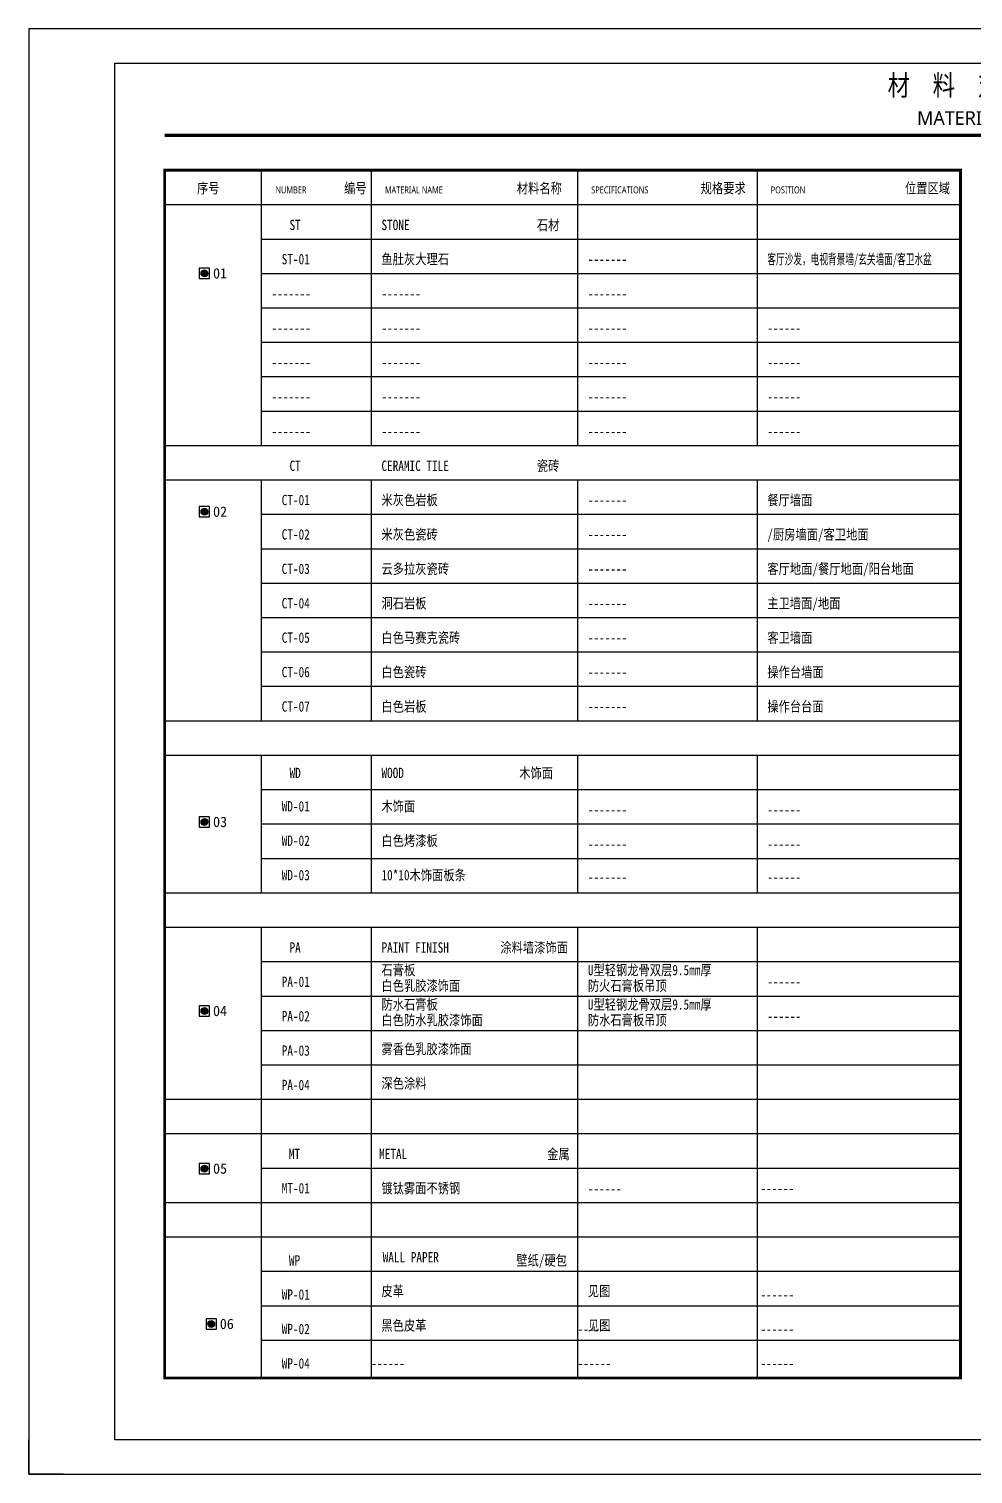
# Paper-space layout '布局' of a CAD drawing. Header units: millimetres. Extents: x -7887 to 894, y 542 to 1297.
# Drawn here: x -2494.6 to -2220.1, y 542.3 to 962.3 of the extents above; entities that cross this region are included whole.
import ezdxf
from ezdxf.enums import TextEntityAlignment as Align

# ---------------------------------------------------------------- set-up
doc = ezdxf.new("R2010")
doc.units = ezdxf.units.MM
doc.header["$LTSCALE"] = 10
for name, color, linetype in [('008-顶面文字标注', 3, 'Continuous'), ('ID_Anno_Dims', 3, 'Continuous'), ('ID_Elev_Pen 8', 8, 'Continuous'), ('Lm-text', 2, 'Continuous'), ('NW-01-尺寸标注', 252, 'Continuous'), ('T-TTLB-1', 1, 'Continuous'), ('Tk-line', 2, 'Continuous')]:
    doc.layers.add(name, color=color, linetype=linetype)
doc.layers.add('TXT【文字】', color=42, linetype='Continuous', lineweight=0)
doc.styles.add('!PYH.V2008_note', font='')
doc.styles.add('宋体', font='', dxfattribs={"width": 0.8})
doc.styles.add('黑体', font='', dxfattribs={"width": 0.8, "height": 3})
doc.styles.get('!PYH.V2008_note').set_extended_font_data('SimSun')
doc.styles.get('宋体').set_extended_font_data('SimSun')
doc.styles.get('黑体').set_extended_font_data('Microsoft YaHei')

# ---------------------------------------------------------------- blocks, each defined once
blk = doc.blocks.new('A$C68CF184B')
at = {"layer": 'Lm-text', "ltscale": 0.5}
h = blk.add_hatch(color=1, dxfattribs=at)
edge = h.paths.add_edge_path()
edge.add_arc((0, 0), 1, 0, 360)
at = {"layer": 'Lm-text', "color": 1, "ltscale": 0.5}
blk.add_circle((0, 0), 1, dxfattribs=at)
at = {"layer": 'Tk-line', "color": 7, "ltscale": 0.5}
blk.add_lwpolyline([(-1.5, -1.5), (1.5, -1.5), (1.5, 1.5), (-1.5, 1.5)], close=True, dxfattribs=at)
blk = doc.blocks.new('*U320')
at = {"color": 0}
blk.add_blockref('A$C68CF184B', (0, 0), dxfattribs=at)
blk = doc.blocks.new('11111')
at = {"layer": 'ID_Anno_Dims', "color": 8}
blk.add_lwpolyline([(3197.32, 5729.96), (3187.32, 5729.96), (3187.32, 5739.96)], dxfattribs=at)
at = {"layer": 'T-TTLB-1'}
blk.add_lwpolyline([(3212.32, 6139.96), (3711.32, 6139.96), (3711.32, 5739.96), (3212.32, 5739.96)], close=True, dxfattribs=at)

psp = doc.layouts.new('布局')

# ---------------------------------------------------------------- linework, layer by layer
at = {"color": 147}
for p, q in [((-2455.106, 911.216), (-2223.772, 911.216)), ((-2427.068, 901.216), (-2223.772, 901.216)), ((-2427.068, 891.216), (-2223.772, 891.216)), ((-2427.068, 881.216), (-2223.772, 881.216)), ((-2427.068, 871.216), (-2223.772, 871.216)), ((-2427.068, 861.216), (-2223.772, 861.216)), ((-2427.068, 851.216), (-2223.772, 851.216)), ((-2455.106, 841.216), (-2223.772, 841.216)), ((-2427.068, 841.216), (-2223.772, 841.216)), ((-2427.068, 841.216), (-2223.772, 841.216)), ((-2427.068, 841.216), (-2223.772, 841.216)), ((-2455.106, 831.216), (-2223.772, 831.216)), ((-2427.068, 821.216), (-2223.772, 821.216)), ((-2427.068, 811.216), (-2223.772, 811.216)), ((-2427.068, 801.216), (-2223.772, 801.216)), ((-2427.068, 791.216), (-2223.772, 791.216)), ((-2427.068, 781.216), (-2223.772, 781.216)), ((-2427.068, 771.216), (-2223.772, 771.216)), ((-2455.106, 761.216), (-2223.772, 761.216)), ((-2455.106, 751.216), (-2223.772, 751.216)), ((-2427.068, 741.216), (-2223.772, 741.216)), ((-2427.068, 731.216), (-2223.772, 731.216)), ((-2427.068, 721.216), (-2223.772, 721.216)), ((-2455.106, 711.216), (-2223.772, 711.216)), ((-2455.106, 701.216), (-2223.772, 701.216)), ((-2427.068, 691.216), (-2223.772, 691.216)), ((-2427.068, 681.216), (-2223.772, 681.216)), ((-2427.068, 671.216), (-2223.772, 671.216)), ((-2427.068, 661.216), (-2223.772, 661.216)), ((-2427.068, 661.216), (-2223.772, 661.216)), ((-2455.106, 651.216), (-2223.772, 651.216)), ((-2455.106, 641.216), (-2223.772, 641.216)), ((-2427.068, 631.216), (-2223.772, 631.216)), ((-2455.106, 621.216), (-2223.772, 621.216)), ((-2427.068, 621.216), (-2223.772, 621.216)), ((-2427.068, 621.216), (-2223.772, 621.216)), ((-2427.068, 621.216), (-2223.772, 621.216)), ((-2427.068, 621.216), (-2223.772, 621.216)), ((-2455.106, 611.216), (-2223.772, 611.216)), ((-2427.068, 601.216), (-2223.772, 601.216)), ((-2427.068, 591.216), (-2223.772, 591.216)), ((-2427.068, 581.216), (-2223.772, 581.216)), ((-2427.068, 581.216), (-2223.772, 581.216))]:
    psp.add_line(p, q, dxfattribs=at)
at = {"color": 147, "const_width": 0.8}
psp.add_lwpolyline([(-2455.106, 570.183), (-2223.772, 570.183), (-2223.772, 921.216), (-2455.106, 921.216)], close=True, dxfattribs=at)
at = {"color": 147}
for points in [[(-2427.068, 921.216), (-2427.068, 861.216)], [(-2395.106, 921.216), (-2395.106, 861.216)], [(-2335.106, 921.216), (-2335.106, 861.216)], [(-2282.931, 921.216), (-2282.931, 861.216)], [(-2427.068, 861.216), (-2427.068, 841.216)], [(-2395.106, 861.216), (-2395.106, 841.216)], [(-2335.106, 861.216), (-2335.106, 841.216)], [(-2282.931, 861.216), (-2282.931, 841.216)], [(-2427.068, 831.216), (-2427.068, 761.216)], [(-2395.106, 831.216), (-2395.106, 761.216)], [(-2335.106, 831.216), (-2335.106, 761.216)], [(-2282.931, 831.216), (-2282.931, 761.216)], [(-2427.068, 751.216), (-2427.068, 711.216)], [(-2395.106, 751.216), (-2395.106, 711.216)], [(-2335.106, 751.216), (-2335.106, 711.216)], [(-2282.931, 751.216), (-2282.931, 711.216)], [(-2427.068, 701.216), (-2427.068, 661.216)], [(-2395.106, 701.216), (-2395.106, 661.216)], [(-2335.106, 701.216), (-2335.106, 661.216)], [(-2282.931, 701.216), (-2282.931, 661.216)], [(-2427.068, 661.216), (-2427.068, 570.183)], [(-2395.106, 661.216), (-2395.106, 570.183)], [(-2335.106, 661.216), (-2335.106, 570.183)], [(-2282.931, 661.216), (-2282.931, 570.183)], [(-2427.068, 651.216), (-2427.068, 621.216)], [(-2395.106, 651.216), (-2395.106, 621.216)], [(-2335.106, 651.216), (-2335.106, 621.216)], [(-2282.931, 651.216), (-2282.931, 621.216)]]:
    psp.add_lwpolyline(points, dxfattribs=at)
at = {"layer": '008-顶面文字标注', "color": 8}
psp.add_lwpolyline([(-2494.605, 542.276), (-1900.605, 542.276), (-1900.605, 962.276), (-2494.605, 962.276)], close=True, dxfattribs=at)
at = {"layer": 'ID_Elev_Pen 8', "color": 147, "linetype": 'Continuous', "const_width": 1}
psp.add_lwpolyline([(-2455.106, 931.361), (-1985.105, 931.361)], dxfattribs=at)

# ---------------------------------------------------------------- block references
at = {"color": 77}
for p in [(-2443.565, 891.216), (-2443.565, 821.953, -15.54), (-2443.565, 731.795), (-2443.565, 676.857), (-2443.565, 631.046), (-2441.602, 585.907)]:
    psp.add_blockref('*U320', p, dxfattribs=at)
at = {"layer": 'NW-01-尺寸标注', "linetype": 'ByBlock'}
psp.add_blockref('11111', (-5681.926, -5187.687), dxfattribs=at)

# ---------------------------------------------------------------- texts
at = {"color": 147, "style": '宋体', "width": 0.8}
for s, p in [('序号', (-2445.721, 914.484, -6.38)), ('编号', (-2402.969, 914.484, -6.38)), ('材料名称', (-2352.759, 914.484, -6.38)), ('规格要求', (-2299.305, 914.484, 1.39)), ('位置区域', (-2239.926, 914.484))]:
    psp.add_text(s, height=3, dxfattribs=at).set_placement(p)
at = {"color": 8, "style": '黑体', "width": 0.8}
for s, p in [('NUMBER', (-2422.912, 914.484, -14.151)), ('MATERIAL NAME', (-2391.106, 914.484, -14.151)), ('SPECIFICATIONS', (-2331.106, 914.484, -14.151)), ('POSITION', (-2278.931, 914.484, -14.151))]:
    psp.add_text(s, height=2, dxfattribs=at).set_placement(p)
at = {"color": 77, "style": '宋体'}
for s, width, p in [('石材', 0.8, (-2346.932, 903.811, 7.77)), ('ST', 0.8, (-2418.837, 903.811, 15.54)), ('STONE', 0.8, (-2392.106, 903.811, -7.77)), ('ST-01', 0.8, (-2421.106, 893.868, -15.54)), ('鱼肚灰大理石', 0.8, (-2392.106, 893.868, -15.54)), ('-------', 0.8, (-2332.106, 893.868, -15.54)), ('客厅沙发，电视背景墙/玄关墙面/客卫水盆', 0.6, (-2279.931, 893.868, -15.54)), ('-------', 0.8, (-2424.068, 883.868, -15.54)), ('-------', 0.8, (-2392.106, 883.868, -15.54)), ('-------', 0.8, (-2332.106, 883.868, -15.54)), ('-------', 0.8, (-2424.068, 873.868, -15.54)), ('-------', 0.8, (-2392.106, 873.868, -15.54)), ('-------', 0.8, (-2332.106, 873.868, -15.54)), ('------', 0.8, (-2279.931, 873.868, -15.54)), ('-------', 0.8, (-2424.068, 863.868, -15.54)), ('-------', 0.8, (-2392.106, 863.868, -15.54)), ('-------', 0.8, (-2332.106, 863.868, -15.54)), ('------', 0.8, (-2279.931, 863.868, -15.54)), ('-------', 0.8, (-2424.068, 853.868, -15.54)), ('-------', 0.8, (-2392.106, 853.868, -15.54)), ('-------', 0.8, (-2332.106, 853.868, -15.54)), ('------', 0.8, (-2279.931, 853.868, -15.54)), ('-------', 0.8, (-2424.068, 843.868, -15.54)), ('-------', 0.8, (-2392.106, 843.868, -15.54)), ('-------', 0.8, (-2332.106, 843.868, -15.54)), ('------', 0.8, (-2279.931, 843.868, -15.54)), ('CT', 0.8, (-2418.837, 833.811, 15.54)), ('CERAMIC TILE', 0.8, (-2392.106, 833.811, -7.77)), ('瓷砖', 0.8, (-2346.932, 833.811, 7.77)), ('CT-01', 0.8, (-2421.106, 823.868, -15.54)), ('米灰色岩板', 0.8, (-2392.106, 823.868, -15.54)), ('-------', 0.8, (-2332.106, 823.868, -15.54)), ('餐厅墙面', 0.8, (-2279.931, 823.868, -15.54)), ('CT-02', 0.8, (-2421.106, 813.868, -15.54)), ('米灰色瓷砖', 0.8, (-2392.106, 813.868, -15.54)), ('-------', 0.8, (-2332.106, 813.868, -15.54)), ('/厨房墙面/客卫地面', 0.8, (-2279.931, 813.868, -15.54)), ('CT-03', 0.8, (-2421.106, 803.868, -15.54)), ('云多拉灰瓷砖', 0.8, (-2392.106, 803.868, -15.54)), ('客厅地面/餐厅地面/阳台地面', 0.8, (-2279.931, 803.868, -15.54)), ('-------', 0.8, (-2332.106, 803.868, -15.54)), ('CT-04', 0.8, (-2421.106, 793.868, -15.54)), ('洞石岩板', 0.8, (-2392.106, 793.868, -15.54)), ('-------', 0.8, (-2332.106, 793.868, -15.54)), ('主卫墙面/地面', 0.8, (-2279.931, 793.868, -15.54)), ('CT-05', 0.8, (-2421.106, 783.868, -15.54)), ('白色马赛克瓷砖', 0.8, (-2392.106, 783.868, -15.54)), ('客卫墙面', 0.8, (-2279.931, 783.868, -15.54)), ('-------', 0.8, (-2332.106, 783.868, -15.54)), ('白色瓷砖', 0.8, (-2392.106, 773.868, -15.54)), ('操作台墙面', 0.8, (-2279.931, 773.868, -15.54)), ('CT-06', 0.8, (-2421.106, 773.868, -15.54)), ('-------', 0.8, (-2332.106, 773.868, -15.54)), ('CT-07', 0.8, (-2421.106, 763.868, -15.54)), ('白色岩板', 0.8, (-2392.106, 763.868, -15.54)), ('-------', 0.8, (-2332.106, 763.868, -15.54)), ('操作台台面', 0.8, (-2279.931, 763.868, -15.54)), ('WOOD', 0.8, (-2392.106, 744.552, -7.77)), ('木饰面 ', 0.8, (-2352.052, 744.552, 7.77)), ('WD', 0.8, (-2418.837, 744.552, 15.54)), ('WD-01', 0.8, (-2421.106, 734.861, -15.54)), ('木饰面', 0.8, (-2392.106, 734.861, -15.54)), ('-------', 0.8, (-2332.106, 733.868, -15.54)), ('------', 0.8, (-2279.931, 733.868, -15.54)), ('WD-02', 0.8, (-2421.106, 724.861, -15.54)), ('白色烤漆板', 0.8, (-2392.106, 724.861, -15.54)), ('-------', 0.8, (-2332.106, 723.868, -15.54)), ('------', 0.8, (-2279.931, 723.868, -15.54)), ('10*10木饰面板条', 0.8, (-2392.106, 714.861, -15.54)), ('WD-03', 0.8, (-2421.106, 714.861, -15.54)), ('-------', 0.8, (-2332.106, 714.315, -15.54)), ('------', 0.8, (-2279.931, 714.315, -15.54)), ('涂料墙漆饰面 ', 0.8, (-2357.534, 693.811, 7.77)), ('PA', 0.8, (-2418.837, 693.811, 15.54)), ('PAINT FINISH ', 0.8, (-2392.106, 693.811, -7.77)), ('石膏板', 0.8, (-2392.106, 687.266, -15.54)), ('PA-01', 0.8, (-2421.106, 683.868, -15.54)), ('白色乳胶漆饰面', 0.8, (-2392.106, 682.724, -15.54)), ('防火石膏板吊顶', 0.8, (-2332.106, 682.724, -15.54)), ('------', 0.8, (-2279.931, 683.868, -15.54)), ('防水石膏板', 0.8, (-2392.106, 677.266, -15.54)), ('PA-02', 0.8, (-2421.106, 673.868, -15.54)), ('白色防水乳胶漆饰面', 0.8, (-2392.106, 672.724, -15.54)), ('防水石膏板吊顶', 0.8, (-2332.106, 672.724, -15.54)), ('------', 0.8, (-2279.931, 673.868, -15.54)), ('PA-03', 0.8, (-2421.106, 663.868, -15.54)), ('雾香色乳胶漆饰面', 0.8, (-2392.106, 664.333, -15.54)), ('PA-04', 0.8, (-2421.106, 653.868, -15.54)), ('深色涂料', 0.8, (-2392.106, 654.333, -15.54)), ('MT', 0.8, (-2419.019, 633.811, 15.54)), ('METAL', 0.8, (-2392.79, 633.811, -7.77)), ('金属', 0.8, (-2343.932, 633.811, 7.77)), ('MT-01', 0.8, (-2421.106, 623.868, -15.54)), ('镀钛雾面不锈钢', 0.8, (-2392.129, 623.868, -15.54)), ('------', 0.8, (-2332.106, 623.716, -15.54)), ('------', 0.8, (-2332.106, 623.716, -15.54)), ('------', 0.8, (-2332.106, 623.716, -15.54)), ('------', 0.8, (-2281.931, 623.868, -15.54)), ('------', 0.8, (-2281.931, 623.868, -15.54)), ('------', 0.8, (-2281.931, 623.868, -15.54)), ('WP', 0.8, (-2419.019, 602.898, 15.54)), ('壁纸/硬包', 0.8, (-2352.898, 602.898, 7.77)), ('皮革', 0.8, (-2392.129, 593.989, -15.54)), ('见图 ', 0.8, (-2332.106, 593.989, -7.77)), ('WP-01', 0.8, (-2421.106, 592.956, -15.54)), ('------', 0.8, (-2281.931, 592.956, -15.54)), ('WP-02', 0.8, (-2421.106, 582.956, -15.54)), ('黑色皮革', 0.8, (-2392.129, 583.989, -15.54)), ('------', 0.8, (-2335.106, 582.956, -15.54)), ('见图 ', 0.8, (-2332.106, 583.989, -7.77)), ('------', 0.8, (-2281.931, 582.956, -15.54)), ('------', 0.8, (-2281.931, 582.956, -15.54)), ('WP-04', 0.8, (-2421.106, 572.956, -15.54)), ('------', 0.8, (-2395.106, 572.956, -15.54)), ('------', 0.8, (-2335.106, 572.956, -15.54)), ('------', 0.8, (-2281.931, 572.956, -15.54))]:
    psp.add_text(s, height=3, dxfattribs=dict(at, width=width)).set_placement(p)
at = {"color": 77, "style": '!PYH.V2008_note'}
for s, p in [('01', (-2439.025, 891.216)), ('02', (-2439.025, 821.953, -15.54)), ('03', (-2439.025, 731.795)), ('04', (-2439.025, 676.857)), ('05', (-2439.025, 631.046)), ('06', (-2437.062, 585.907))]:
    psp.add_text(s, height=3, dxfattribs=at).set_placement(p, align=Align.MIDDLE)
at = {"color": 40, "style": '宋体', "width": 0.8}
psp.add_text('U型轻钢龙骨双层9.5mm厚', height=3, dxfattribs=at).set_placement((-2332.106, 687.266, -15.54))
at = {"color": 2, "style": '宋体', "width": 0.8}
psp.add_text('U型轻钢龙骨双层9.5mm厚', height=3, dxfattribs=at).set_placement((-2332.106, 677.266, -15.54))
at = {"color": 77, "style": '宋体', "width": 0.8}
psp.add_text('WALL PAPER', height=3, dxfattribs=at).set_placement((-2383.59, 605.303, -7.77), align=Align.MIDDLE)
at = {"layer": 'TXT【文字】', "style": '黑体'}
psp.add_text('MATERIAL LIST', height=4, dxfattribs=at).set_placement((-2218.129, 936.361), align=Align.MIDDLE_CENTER)
at = {"layer": 'TXT【文字】'}
note = psp.add_mtext_dynamic_manual_height_columns('\\pi55.4418;{\\T2;材料对照表 \\P}', width=149.07551, gutter_width=1750, heights=[11.222, 0], dxfattribs=dict(at, insert=(-2300.426, 948.895), char_height=6, attachment_point=1, style='黑体'))

doc.saveas('drawing.dxf')
